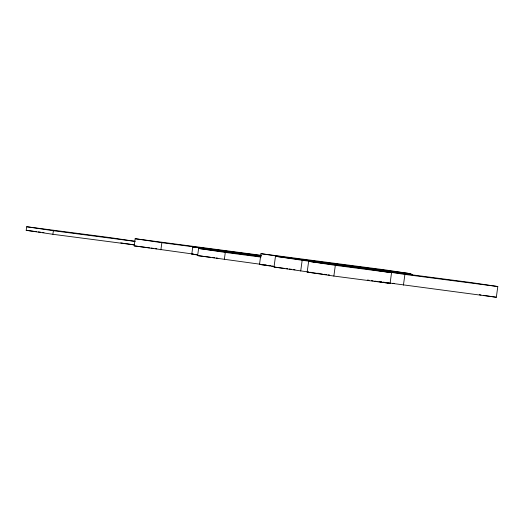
<?xml version="1.0" encoding="UTF-8"?>
<svg xmlns="http://www.w3.org/2000/svg" width="524" height="524" viewBox="0 0 524 524"><rect width="100%" height="100%" fill="white"/><g stroke="black" fill="none" stroke-linecap="round" stroke-linejoin="round"><path stroke-width="0.79" d="M134.511 244.944L52.891 234.293L26.2 230.311L26.691 226.741L110.734 237.706L135.002 241.328M52.891 234.293L53.376 230.724L26.691 226.741M193.939 254.16L134.19 245.861L135.166 238.715L260.998 255.299M160.881 249.843L161.857 242.697L135.166 238.715M197.456 254.952L191.791 254.107L192.773 246.961L261.496 255.928M263.159 264.646L197.627 255.601L198.609 248.455L260.919 256.583M224.318 259.577L225.294 252.43L198.609 248.455M274.059 266.572L259.504 264.404L260.972 253.682L384.38 269.781L411.071 273.764L287.663 257.664L260.972 253.682M308.767 272.054L274.013 267.024L275.48 256.302L385.939 270.718L412.63 274.694L302.171 260.284L275.48 256.302M300.704 271.006L302.171 260.284M307.175 272.08L308.643 261.358L364.868 268.694L391.552 272.677L390.085 283.399L333.86 276.063L307.175 272.08L322.43 274.072M333.86 276.063L335.327 265.341L308.643 261.358M403.434 285.141L404.901 274.419L378.21 270.436L471.109 282.56L497.8 286.536L496.333 297.259L387.256 282.724M161.857 242.697L261.05 255.64M335.327 265.341L391.552 272.677M404.901 274.419L497.8 286.536M260.697 256.321L192.773 246.961M225.294 252.43L260.906 257.081M53.376 230.724L135.002 241.374M26.2 230.311L36.706 231.687M38.324 231.896L40.748 232.211M42.365 232.42L43.977 232.636M134.19 245.861L149.51 247.865M151.122 248.075L153.545 248.389M155.156 248.599L156.768 248.808M195.557 254.369L197.168 254.579M191.791 254.107L197.45 254.847M197.627 255.601L210.576 257.291M212.194 257.5L214.624 257.815M216.242 258.031L217.86 258.24M264.784 264.862L266.402 265.072M268.825 265.386L270.443 265.596M259.504 264.404L269.991 265.773M271.602 265.982L273.214 266.192M274.013 267.024L284.493 268.393M286.111 268.602L287.722 268.812M289.333 269.022L291.75 269.336M293.361 269.546L294.979 269.762M310.378 272.264L311.99 272.48M317.636 273.214L319.247 273.423M324.042 274.281L326.452 274.596M328.057 274.805L329.662 275.015M392.902 283.268L394.513 283.477M479.349 294.724L480.966 294.966M483.39 295.326L496.333 297.259M120.762 242.848L123.186 243.208M124.804 243.45L134.511 244.898M379.979 281.637L381.596 281.879M383.214 282.122L384.832 282.364M367.442 280.019L369.06 280.261M371.483 280.622L373.101 280.864M374.719 281.106L377.142 281.467M378.76 281.709L390.085 283.399"/></g></svg>
